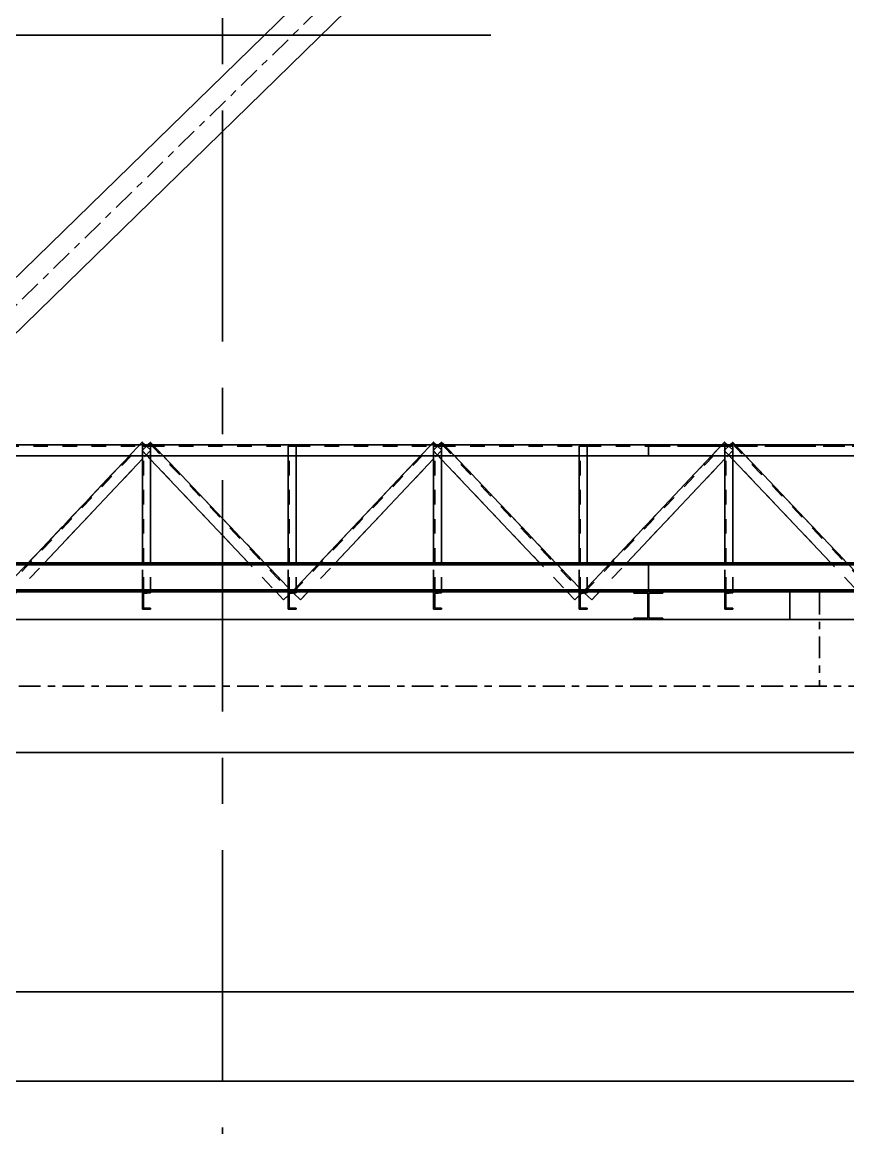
# Model space of a CAD drawing. Header units: millimetres. Extents: x 2368 to 8313, y 7493 to 11698.
# Drawn here: x 5271 to 5384.5, y 8936.4 to 9088.3 of the extents above; entities that cross this region are included whole.
import ezdxf

# ---------------------------------------------------------------- set-up
doc = ezdxf.new("R2010")
doc.units = ezdxf.units.MM
for name, pattern in [('CENTER', [50.8, 31.75, -6.35, 6.35, -6.35]), ('XKITLINE00', [0]), ('XKITLINE02', [4, 2, -2]), ('XKITLINE03', [6, 3, -1, 1, -1])]:
    doc.linetypes.add(name, pattern=pattern)
doc.styles.add('ROMANS', font='romans.shx')
doc.dimstyles.new('MD300', dxfattribs={"dimtxt": 2.5, "dimasz": 2.5, "dimexe": 1, "dimexo": 1, "dimgap": 0.5, "dimtad": 1, "dimdec": 1, "dimlfac": 50, "dimrnd": 0.5, "dimdsep": 46, "dimtxsty": 'ROMANS', "dimcen": 1, "dimclrd": 146, "dimclre": 146, "dimclrt": 30, "dimadec": 1, "dimazin": 2, "dimtfac": 1, "dimtdec": 1, "dimtmove": 0, "dimatfit": 1, "dimfxl": 1, "dimtolj": 1, "dimtzin": 0, "dimlwd": -1, "dimlwe": -1, "dimarcsym": 0})

# ---------------------------------------------------------------- blocks, each defined once
blk = doc.blocks.new('*D5')
at = {"color": 146, "transparency": 16777216}
for p, q in [((6312.59, 9032.28), (6312.59, 8954.12)), ((5216.59, 8977.65), (5216.59, 8954.12)), ((6310.09, 8955.12), (5219.09, 8955.12))]:
    blk.add_line(p, q, dxfattribs=at)
for points in [[(5219.09, 8955.54), (5219.09, 8954.7), (5216.59, 8955.12)], [(6310.09, 8955.54), (6310.09, 8954.7), (6312.59, 8955.12)]]:
    blk.add_solid(points, dxfattribs=at)
at = {"layer": 'Defpoints', "color": 0, "transparency": 16777216}
for p in [(6312.59, 9033.28), (5216.59, 8978.65), (5216.59, 8955.12)]:
    blk.add_point(p, dxfattribs=at)
at = {"color": 30, "transparency": 16777216, "insert": (5764.59, 8956.87), "char_height": 2.5, "attachment_point": 5, "style": 'ROMANS'}
blk.add_mtext('\\A1;54800', dxfattribs=at)
blk = doc.blocks.new('*D6')
at = {"color": 146, "transparency": 16777216}
for p, q in [((4120.59, 9032.28), (4120.59, 8941.84)), ((6312.59, 9032.28), (6312.59, 8941.84)), ((4123.09, 8942.84), (6310.09, 8942.84))]:
    blk.add_line(p, q, dxfattribs=at)
for points in [[(4123.09, 8943.25), (4123.09, 8942.42), (4120.59, 8942.84)], [(6310.09, 8943.25), (6310.09, 8942.42), (6312.59, 8942.84)]]:
    blk.add_solid(points, dxfattribs=at)
at = {"layer": 'Defpoints', "color": 0, "transparency": 16777216}
for p in [(4120.59, 9033.28), (6312.59, 9033.28), (6312.59, 8942.84)]:
    blk.add_point(p, dxfattribs=at)
at = {"color": 30, "transparency": 16777216, "insert": (5216.59, 8944.59), "char_height": 2.5, "attachment_point": 5, "style": 'ROMANS'}
blk.add_mtext('\\A1;109600', dxfattribs=at)

msp = doc.modelspace()

# ---------------------------------------------------------------- linework, layer by layer
at = {"color": 6, "linetype": 'CENTER'}
msp.add_line((5298.5882, 8739.6288), (5298.5882, 9217.681), dxfattribs=at)
at = {"color": 8, "linetype": 'XKITLINE03'}
for p, q in [((5380.5882, 9157.1224), (5216.5882, 8997.1224)), ((5380.5882, 9009.9446), (5380.5882, 8997.1224)), ((4694.5882, 8997.1224), (5738.5882, 8997.1224))]:
    msp.add_line(p, q, dxfattribs=at)
at = {"color": 8, "linetype": 'XKITLINE00'}
for p, q in [((5367.3104, 9147.9824), (5247.614, 9031.2055)), ((5375.1291, 9147.9824), (5255.4327, 9031.2055)), ((5376.5282, 9009.9446), (5376.5282, 9006.2624)), ((5355.0882, 9006.2624), (5238.5882, 9006.2624)), ((5475.0882, 9006.2624), (5359.0882, 9006.2624)), ((5738.5882, 8987.9824), (4694.5882, 8987.9824))]:
    msp.add_line(p, q, dxfattribs=at)
at = {"color": 146}
msp.add_line((5213.2304, 9086.5119), (5335.4638, 9086.5119), dxfattribs=at)
at = {"color": 7, "linetype": 'XKITLINE00'}
for p, q in [((5224.3247, 9030.2325), (5357.0883, 9030.2325)), ((5287.1985, 9030.2325), (5287.556, 9030.6108)), ((5287.556, 9030.6108), (5287.9564, 9030.2325)), ((5288.3156, 9030.2325), (5288.6828, 9030.5806)), ((5288.6828, 9030.5806), (5289.0129, 9030.2325)), ((5327.1985, 9030.2325), (5327.556, 9030.6108)), ((5327.556, 9030.6108), (5327.9564, 9030.2325)), ((5328.3156, 9030.2325), (5328.6828, 9030.5806)), ((5328.6828, 9030.5806), (5329.0129, 9030.2325)), ((5357.0883, 9028.7325), (5357.0883, 9030.2325)), ((5357.0883, 9028.7325), (5357.0883, 9030.2325)), ((5357.0883, 9030.2325), (5357.0883, 9030.2325)), ((5357.0883, 9030.2325), (5477.0882, 9030.2325)), ((5367.1985, 9030.2325), (5367.556, 9030.6108)), ((5367.556, 9030.6108), (5367.9564, 9030.2325)), ((5368.3156, 9030.2325), (5368.6828, 9030.5806)), ((5368.6828, 9030.5806), (5369.0129, 9030.2325)), ((5224.3247, 9028.7325), (5357.0883, 9028.7325)), ((5271.9183, 9014.0624), (5285.781, 9028.7325)), ((5274.1196, 9014.0624), (5287.5884, 9028.3156)), ((5287.5884, 9014.0624), (5287.5884, 9028.7325)), ((5288.6884, 9014.0624), (5288.6884, 9028.7325)), ((5288.6884, 9028.2493), (5302.1407, 9014.0624)), ((5290.4352, 9028.7325), (5304.3456, 9014.0624)), ((5307.5884, 9014.0624), (5307.5884, 9028.7325)), ((5308.6884, 9014.0624), (5308.6884, 9028.7325)), ((5311.9183, 9014.0624), (5325.781, 9028.7325)), ((5314.1196, 9014.0624), (5327.5884, 9028.3156)), ((5327.5884, 9014.0624), (5327.5884, 9028.7325)), ((5328.6884, 9014.0624), (5328.6884, 9028.7325)), ((5328.6884, 9028.2493), (5342.1407, 9014.0624)), ((5330.4352, 9028.7325), (5344.3456, 9014.0624)), ((5347.5884, 9014.0624), (5347.5884, 9028.7325)), ((5348.6884, 9014.0624), (5348.6884, 9028.7325)), ((5351.9183, 9014.0624), (5365.781, 9028.7325)), ((5354.1196, 9014.0624), (5367.5884, 9028.3156)), ((5357.0883, 9028.7325), (5477.0882, 9028.7325)), ((5367.5884, 9014.0624), (5367.5884, 9028.7325)), ((5368.6884, 9014.0624), (5368.6884, 9028.7325)), ((5368.6884, 9028.2493), (5382.1407, 9014.0624)), ((5370.4352, 9028.7325), (5384.3456, 9014.0624)), ((5216.5882, 9014.0624), (5357.0881, 9014.0624)), ((5357.0881, 9013.8924), (5216.5882, 9013.8924)), ((5357.0881, 9013.786), (5216.5882, 9013.786)), ((5357.0881, 9014.0624), (5357.0881, 9010.3388)), ((5357.0882, 9014.0624), (5357.0882, 9010.3388)), ((5357.0882, 9014.0624), (5477.0882, 9014.0624)), ((5477.0882, 9013.8924), (5357.0882, 9013.8924)), ((5477.0882, 9013.786), (5357.0882, 9013.786)), ((5357.0881, 9010.3388), (5216.5882, 9010.3388)), ((5357.0881, 9010.2324), (5216.5882, 9010.2324)), ((5268.6884, 9010.0624), (5287.5884, 9010.0624)), ((5287.5884, 9010.0624), (5288.6884, 9010.0624)), ((5287.5884, 9010.0624), (5287.5884, 9007.6624)), ((5287.7284, 9009.8496), (5288.6884, 9009.9264)), ((5287.7284, 9009.8496), (5287.7284, 9007.8752)), ((5288.6884, 9010.0624), (5307.5884, 9010.0624)), ((5288.6884, 9010.0624), (5288.6884, 9009.9264)), ((5305.9336, 9010.0624), (5306.9774, 9008.9616)), ((5307.5884, 9010.0624), (5307.5884, 9010.0624)), ((5307.5884, 9010.0624), (5307.5884, 9010.0624)), ((5307.5884, 9010.0624), (5308.6884, 9010.0624)), ((5307.5884, 9010.0624), (5307.5884, 9007.6624)), ((5307.7284, 9009.8496), (5308.6884, 9009.9264)), ((5307.7284, 9009.6737), (5307.9311, 9009.8658)), ((5307.7284, 9009.8496), (5307.7284, 9007.8752)), ((5308.3141, 9009.8965), (5309.3014, 9008.9636)), ((5308.6884, 9010.0624), (5327.5884, 9010.0624)), ((5308.6884, 9010.0624), (5308.6884, 9009.9264)), ((5309.3014, 9008.9636), (5310.3397, 9010.0624)), ((5327.5884, 9010.0624), (5328.6884, 9010.0624)), ((5327.5884, 9010.0624), (5327.5884, 9007.6624)), ((5327.7284, 9009.8496), (5328.6884, 9009.9264)), ((5327.7284, 9009.8496), (5327.7284, 9007.8752)), ((5328.6884, 9010.0624), (5347.5884, 9010.0624)), ((5328.6884, 9010.0624), (5328.6884, 9009.9264)), ((5345.9336, 9010.0624), (5346.9774, 9008.9616)), ((5347.5884, 9010.0624), (5348.6884, 9010.0624)), ((5347.5884, 9010.0624), (5347.5884, 9007.6624)), ((5347.7284, 9009.8496), (5348.6884, 9009.9264)), ((5347.7284, 9009.6737), (5347.9311, 9009.8658)), ((5347.7284, 9009.8496), (5347.7284, 9007.8752)), ((5348.3141, 9009.8965), (5349.3014, 9008.9636)), ((5348.6884, 9010.0624), (5355.0882, 9010.0624)), ((5348.6884, 9010.0624), (5348.6884, 9009.9264)), ((5349.3014, 9008.9636), (5350.3397, 9010.0624)), ((5355.2882, 9009.8624), (5355.0882, 9010.0624)), ((5355.0882, 9010.0624), (5359.0882, 9010.0624)), ((5355.0882, 9010.0624), (5355.0882, 9009.8624)), ((5355.0882, 9009.8624), (5357.0232, 9009.8624)), ((5357.0232, 9009.8624), (5357.0232, 9006.4624)), ((5357.0881, 9010.3388), (5357.0881, 9010.0624)), ((5357.0882, 9010.3388), (5357.0882, 9010.0624)), ((5477.0882, 9010.3388), (5357.0882, 9010.3388)), ((5477.0882, 9010.2324), (5357.0882, 9010.2324)), ((5357.1532, 9009.8624), (5357.1532, 9006.4624)), ((5357.1532, 9009.8624), (5359.0882, 9009.8624)), ((5359.0882, 9010.0624), (5359.0882, 9009.8624)), ((5359.0882, 9010.0624), (5367.5884, 9010.0624)), ((5367.5884, 9010.0624), (5367.5884, 9010.0624)), ((5367.5884, 9010.0624), (5367.5884, 9010.0624)), ((5367.5884, 9010.0624), (5368.6884, 9010.0624)), ((5367.5884, 9010.0624), (5367.5884, 9007.6624)), ((5367.7284, 9009.8496), (5368.6884, 9009.9264)), ((5367.7284, 9009.8496), (5367.7284, 9007.8752)), ((5368.6884, 9010.0624), (5368.6884, 9009.9264)), ((5368.6884, 9010.0624), (5387.5884, 9010.0624)), ((5287.5884, 9008.3337), (5287.7284, 9008.4737)), ((5306.9774, 9008.9616), (5307.5884, 9009.541)), ((5307.5884, 9008.3337), (5307.7284, 9008.4737)), ((5327.5884, 9008.3337), (5327.7284, 9008.4737)), ((5346.9774, 9008.9616), (5347.5884, 9009.541)), ((5347.5884, 9008.3337), (5347.7284, 9008.4737)), ((5367.5884, 9008.3337), (5367.7284, 9008.4737)), ((5287.5884, 9007.6624), (5288.6884, 9007.6624)), ((5287.7284, 9007.8752), (5288.6884, 9007.7984)), ((5288.6458, 9007.6624), (5288.6884, 9007.705)), ((5288.6884, 9007.7984), (5288.6884, 9007.6624)), ((5307.5884, 9007.6624), (5308.6884, 9007.6624)), ((5307.7284, 9007.8752), (5308.6884, 9007.7984)), ((5308.6458, 9007.6624), (5308.6884, 9007.705)), ((5308.6884, 9007.7984), (5308.6884, 9007.6624)), ((5327.5884, 9007.6624), (5328.6884, 9007.6624)), ((5327.7284, 9007.8752), (5328.6884, 9007.7984)), ((5328.6458, 9007.6624), (5328.6884, 9007.705)), ((5328.6884, 9007.7984), (5328.6884, 9007.6624)), ((5347.5884, 9007.6624), (5348.6884, 9007.6624)), ((5347.7284, 9007.8752), (5348.6884, 9007.7984)), ((5348.6458, 9007.6624), (5348.6884, 9007.705)), ((5348.6884, 9007.7984), (5348.6884, 9007.6624)), ((5357.1532, 9007.9974), (5357.0232, 9008.1274)), ((5367.5884, 9007.6624), (5368.6884, 9007.6624)), ((5367.7284, 9007.8752), (5368.6884, 9007.7984)), ((5368.6458, 9007.6624), (5368.6884, 9007.705)), ((5368.6884, 9007.7984), (5368.6884, 9007.6624)), ((5355.0882, 9006.4624), (5357.0232, 9006.4624)), ((5355.0882, 9006.4624), (5355.0882, 9006.2624)), ((5355.0882, 9006.2624), (5359.0882, 9006.2624)), ((5357.1532, 9006.4624), (5359.0882, 9006.4624)), ((5358.8882, 9006.2624), (5358.6882, 9006.4624)), ((5359.0882, 9006.4624), (5359.0882, 9006.2624))]:
    msp.add_line(p, q, dxfattribs=at)
at = {"color": 3, "linetype": 'XKITLINE02'}
for p, q in [((5224.6011, 9030.0625), (5357.0883, 9030.0625)), ((5268.2547, 9009.9526), (5287.6723, 9030.5009)), ((5271.7576, 9013.8924), (5287.1985, 9030.2325)), ((5274.1196, 9014.0624), (5288.7189, 9029.5119)), ((5287.5217, 9029.4797), (5288.3156, 9030.2325)), ((5287.5217, 9029.4797), (5305.9336, 9010.0624)), ((5287.5217, 9029.4797), (5288.6884, 9028.2493)), ((5287.5884, 9028.7325), (5287.5884, 9030.0624)), ((5287.5884, 9030.0624), (5288.6884, 9030.0624)), ((5287.6723, 9030.5009), (5288.7189, 9029.5119)), ((5287.7284, 9010.0624), (5287.7284, 9030.0624)), ((5288.5667, 9030.4705), (5308.0223, 9009.9524)), ((5288.6828, 9030.5806), (5308.1384, 9010.0625)), ((5288.6884, 9028.7325), (5288.6884, 9030.0624)), ((5289.0129, 9030.2325), (5290.4352, 9028.7325)), ((5307.5884, 9028.7325), (5307.5884, 9030.0624)), ((5307.5884, 9030.0624), (5308.6884, 9030.0624)), ((5307.7284, 9010.0624), (5307.7284, 9030.0624)), ((5308.2547, 9009.9526), (5327.6723, 9030.5009)), ((5308.6884, 9028.7325), (5308.6884, 9030.0624)), ((5311.7576, 9013.8924), (5327.1985, 9030.2325)), ((5314.1196, 9014.0624), (5328.7189, 9029.5119)), ((5327.5217, 9029.4797), (5328.3156, 9030.2325)), ((5327.5217, 9029.4797), (5345.9336, 9010.0624)), ((5327.5217, 9029.4797), (5328.6884, 9028.2493)), ((5327.5884, 9028.7325), (5327.5884, 9030.0624)), ((5327.5884, 9030.0624), (5328.6884, 9030.0624)), ((5327.6723, 9030.5009), (5328.7189, 9029.5119)), ((5327.7284, 9010.0624), (5327.7284, 9030.0624)), ((5328.5667, 9030.4705), (5348.0223, 9009.9524)), ((5328.6828, 9030.5806), (5348.1384, 9010.0625)), ((5328.6884, 9028.7325), (5328.6884, 9030.0624)), ((5329.0129, 9030.2325), (5330.4352, 9028.7325)), ((5347.5884, 9028.7325), (5347.5884, 9030.0624)), ((5347.5884, 9030.0624), (5348.6884, 9030.0624)), ((5347.7284, 9010.0624), (5347.7284, 9030.0624)), ((5348.2547, 9009.9526), (5367.6723, 9030.5009)), ((5348.6884, 9028.7325), (5348.6884, 9030.0624)), ((5354.1196, 9014.0624), (5368.7189, 9029.5119)), ((5357.0883, 9030.2325), (5357.0883, 9028.7325)), ((5357.0883, 9030.2325), (5357.0883, 9028.7325)), ((5357.0883, 9030.0625), (5357.0883, 9028.7325)), ((5357.0883, 9030.0625), (5357.0883, 9028.7325)), ((5357.0883, 9030.0625), (5357.0883, 9030.0625)), ((5357.0883, 9030.0625), (5477.0882, 9030.0625)), ((5365.781, 9028.7325), (5367.1985, 9030.2325)), ((5367.5217, 9029.4797), (5368.3156, 9030.2325)), ((5367.5217, 9029.4797), (5385.9336, 9010.0624)), ((5367.5217, 9029.4797), (5368.6884, 9028.2493)), ((5367.5884, 9028.7325), (5367.5884, 9030.0624)), ((5367.5884, 9030.0624), (5368.6884, 9030.0624)), ((5367.6723, 9030.5009), (5368.7189, 9029.5119)), ((5367.7284, 9010.0624), (5367.7284, 9030.0624)), ((5368.5667, 9030.4705), (5388.0223, 9009.9524)), ((5368.6828, 9030.5806), (5388.1384, 9010.0625)), ((5368.6884, 9028.7325), (5368.6884, 9030.0624)), ((5369.0129, 9030.2325), (5370.4352, 9028.7325)), ((5357.0883, 9028.7325), (5357.0883, 9028.7325)), ((5268.1385, 9010.0625), (5271.9183, 9014.0624)), ((5269.3014, 9008.9636), (5274.1196, 9014.0624)), ((5287.5884, 9010.0624), (5287.5884, 9014.0624)), ((5288.6884, 9010.0624), (5288.6884, 9014.0624)), ((5307.5884, 9010.0624), (5307.5884, 9014.0624)), ((5308.1385, 9010.0625), (5311.9183, 9014.0624)), ((5308.6884, 9010.0624), (5308.6884, 9014.0624)), ((5309.3014, 9008.9636), (5314.1196, 9014.0624)), ((5327.5884, 9010.0624), (5327.5884, 9014.0624)), ((5328.6884, 9010.0624), (5328.6884, 9014.0624)), ((5347.5884, 9010.0624), (5347.5884, 9014.0624)), ((5348.1385, 9010.0625), (5351.9183, 9014.0624)), ((5348.6884, 9010.0624), (5348.6884, 9014.0624)), ((5349.3014, 9008.9636), (5354.1196, 9014.0624)), ((5367.5884, 9010.0624), (5367.5884, 9014.0624)), ((5368.6884, 9010.0624), (5368.6884, 9014.0624)), ((5227.5884, 9010.0624), (5357.0881, 9010.0624)), ((5287.5884, 9010.0624), (5288.6884, 9010.0624)), ((5287.5884, 9010.0624), (5288.6884, 9010.0624)), ((5307.5884, 9010.0624), (5308.6884, 9010.0624)), ((5307.5884, 9010.0624), (5308.6884, 9010.0624)), ((5307.7284, 9009.6737), (5308.1384, 9010.0625)), ((5308.1385, 9010.0625), (5308.3141, 9009.8965)), ((5327.5884, 9010.0624), (5328.6884, 9010.0624)), ((5327.5884, 9010.0624), (5328.6884, 9010.0624)), ((5347.5884, 9010.0624), (5348.6884, 9010.0624)), ((5347.5884, 9010.0624), (5348.6884, 9010.0624)), ((5347.7284, 9009.6737), (5348.1384, 9010.0625)), ((5348.1385, 9010.0625), (5348.3141, 9009.8965)), ((5357.0881, 9010.3388), (5357.0881, 9010.0624)), ((5357.0882, 9010.3388), (5357.0882, 9010.0624)), ((5357.0882, 9010.0624), (5359.0882, 9010.0624)), ((5367.5884, 9010.0624), (5368.6884, 9010.0624)), ((5367.5884, 9010.0624), (5477.0882, 9010.0624)), ((5367.5884, 9010.0624), (5368.6884, 9010.0624)), ((5306.9774, 9008.9616), (5307.7284, 9009.6737)), ((5346.9774, 9008.9616), (5347.7284, 9009.6737))]:
    msp.add_line(p, q, dxfattribs=at)
at = {"color": 1, "linetype": 'XKITLINE03'}
for p, q in [((5287.556, 9030.6108), (5268.1385, 9010.0625)), ((5287.5884, 9010.0624), (5287.5884, 9030.0624)), ((5308.1384, 9010.0625), (5288.6828, 9030.5806)), ((5307.5884, 9010.0624), (5307.5884, 9030.0624)), ((5327.556, 9030.6108), (5308.1385, 9010.0625)), ((5327.5884, 9010.0624), (5327.5884, 9030.0624)), ((5348.1384, 9010.0625), (5328.6828, 9030.5806)), ((5347.5884, 9010.0624), (5347.5884, 9030.0624)), ((5367.556, 9030.6108), (5348.1385, 9010.0625)), ((5357.0883, 9030.0625), (5477.0882, 9030.0625)), ((5367.5884, 9010.0624), (5367.5884, 9030.0624)), ((5388.1384, 9010.0625), (5368.6828, 9030.5806)), ((5216.5882, 9010.0624), (5357.0881, 9010.0624)), ((5287.5884, 9010.0624), (5287.5884, 9010.0624)), ((5307.5884, 9010.0624), (5307.5884, 9010.0624)), ((5327.5884, 9010.0624), (5327.5884, 9010.0624)), ((5347.5884, 9010.0624), (5347.5884, 9010.0624)), ((5357.0882, 9010.0624), (5477.0882, 9010.0624)), ((5367.5884, 9010.0624), (5367.5884, 9010.0624)), ((5357.0882, 9006.2624), (5357.0882, 9006.2624))]:
    msp.add_line(p, q, dxfattribs=at)
at = {"color": 1, "linetype": 'XKITLINE00'}
for p, q in [((5287.5522, 9030.6016), (5287.5522, 9030.6016)), ((5287.5846, 9030.0532), (5287.5846, 9030.0532)), ((5288.6789, 9030.5714), (5288.6789, 9030.5714)), ((5307.5846, 9030.0532), (5307.5846, 9030.0532)), ((5327.5522, 9030.6016), (5327.5522, 9030.6016)), ((5327.5846, 9030.0532), (5327.5846, 9030.0532)), ((5328.6789, 9030.5714), (5328.6789, 9030.5714)), ((5347.5846, 9030.0532), (5347.5846, 9030.0532)), ((5357.0845, 9030.0532), (5357.0845, 9030.0532)), ((5367.5522, 9030.6016), (5367.5522, 9030.6016)), ((5367.5846, 9030.0532), (5367.5846, 9030.0532)), ((5368.6789, 9030.5714), (5368.6789, 9030.5714)), ((5287.5846, 9010.0532), (5287.5846, 9010.0532)), ((5287.5846, 9010.0532), (5287.5846, 9010.0532)), ((5307.5846, 9010.0532), (5307.5846, 9010.0532)), ((5307.5846, 9010.0532), (5307.5846, 9010.0532)), ((5308.1346, 9010.0533), (5308.1346, 9010.0533)), ((5308.1346, 9010.0532), (5308.1346, 9010.0532)), ((5327.5846, 9010.0532), (5327.5846, 9010.0532)), ((5327.5846, 9010.0532), (5327.5846, 9010.0532)), ((5347.5846, 9010.0532), (5347.5846, 9010.0532)), ((5347.5846, 9010.0532), (5347.5846, 9010.0532)), ((5348.1346, 9010.0533), (5348.1346, 9010.0533)), ((5348.1346, 9010.0532), (5348.1346, 9010.0532)), ((5357.0843, 9010.0532), (5357.0843, 9010.0532)), ((5357.0844, 9010.0532), (5357.0844, 9010.0532)), ((5367.5846, 9010.0532), (5367.5846, 9010.0532)), ((5367.5846, 9010.0532), (5367.5846, 9010.0532)), ((5357.0844, 9006.2532), (5357.0844, 9006.2532))]:
    msp.add_line(p, q, dxfattribs=at)
for centre in [(5287.556, 9030.6108), (5287.5884, 9030.0624), (5288.6828, 9030.5806), (5307.5884, 9030.0624), (5327.556, 9030.6108), (5327.5884, 9030.0624), (5328.6828, 9030.5806), (5347.5884, 9030.0624), (5357.0883, 9030.0625), (5367.556, 9030.6108), (5367.5884, 9030.0624), (5368.6828, 9030.5806), (5287.5884, 9010.0624), (5287.5884, 9010.0624), (5307.5884, 9010.0624), (5307.5884, 9010.0624), (5308.1384, 9010.0625), (5308.1385, 9010.0625), (5327.5884, 9010.0624), (5327.5884, 9010.0624), (5347.5884, 9010.0624), (5347.5884, 9010.0624), (5348.1384, 9010.0625), (5348.1385, 9010.0625), (5357.0881, 9010.0624), (5357.0882, 9010.0624), (5367.5884, 9010.0624), (5367.5884, 9010.0624), (5357.0882, 9006.2624)]:
    msp.add_circle(centre, 0.01, dxfattribs=at)
at = {"color": 8, "linetype": 'XKITLINE00'}
msp.add_circle((5380.5882, 8997.1224), 0.01, dxfattribs=at)

# ---------------------------------------------------------------- dimensions: what is measured, and where the dimension line sits
at = {"color": 146}
dim = msp.add_linear_dim(base=(6312.5891, 8942.8374), p1=(4120.5873, 9033.2776), p2=(6312.5891, 9033.2776), dimstyle='MD300', dxfattribs=at)
dim.commit()
dim.dimension.update_dxf_attribs({"geometry": '*D6', "text_midpoint": (5216.5882, 8944.5874)})
dim = msp.add_linear_dim(base=(5216.5882, 8955.1184), p1=(6312.5891, 9033.2776), p2=(5216.5882, 8978.6549), angle=180, dimstyle='MD300', dxfattribs=at)
dim.commit()
dim.dimension.update_dxf_attribs({"geometry": '*D5', "text_midpoint": (5764.5886, 8956.8684)})

doc.saveas('drawing.dxf')
